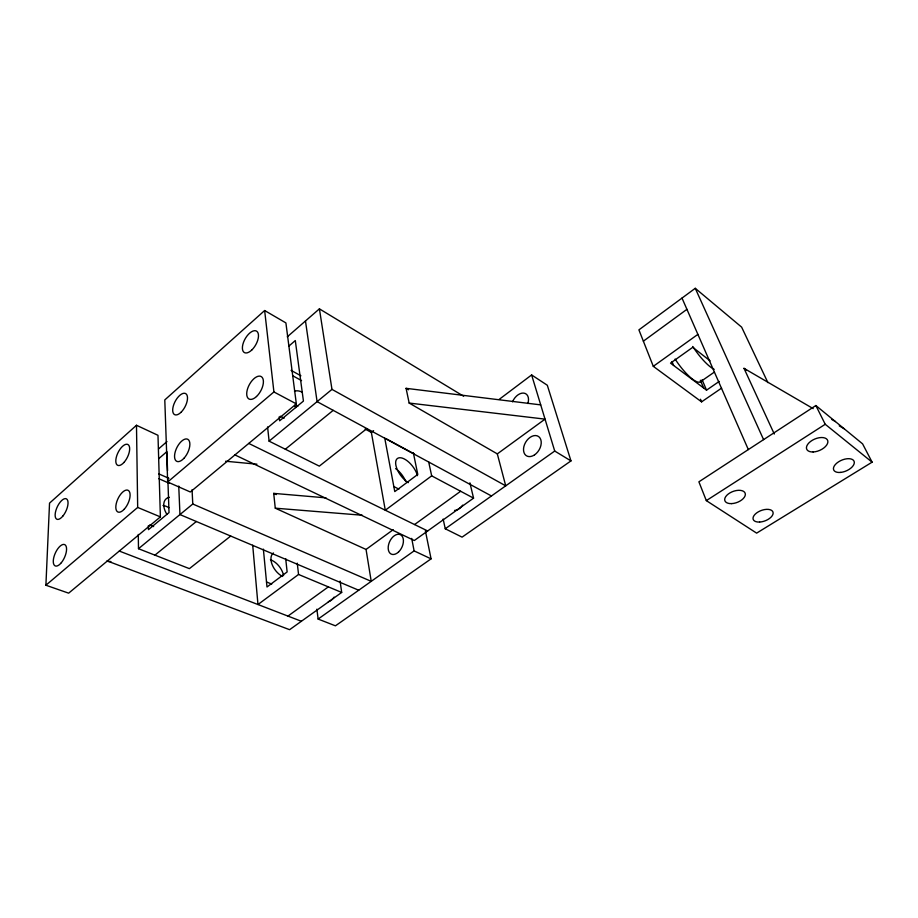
<?xml version="1.0" encoding="UTF-8"?>
<svg xmlns="http://www.w3.org/2000/svg" width="918" height="918" viewBox="0 0 918 918"><rect width="100%" height="100%" fill="white"/><g stroke="black" fill="none" stroke-linecap="round" stroke-linejoin="round"><path stroke-width="1.38" d="M45.9 585.225L49.538 503.133L136.484 425.275L157.988 435.304L160.386 516.891L68.643 593.166L45.9 585.225L137.677 507.436L136.484 425.275M264.648 310.525L164.792 399.927L167.673 482.007L190.336 491.991L296.342 403.874L285.9 322.906L264.648 310.525L273.92 391.952L296.342 403.874M158.493 448.959L166.973 441.581M287.254 336.849L319.407 308.85L463.647 396.255M158.573 458.828L166.881 451.633L167.558 470.636M288.826 346.143L295.298 340.544L303.433 401.074L279.634 420.823L279.187 416.875M167.673 482.007L273.92 391.952M230.705 536.043L189.395 568.644L138.492 548.712L192.78 504.005L192.057 489.742M366.902 428.58L319.315 466.137L269.1 441.156L331.972 389.381L319.407 308.85M154.924 555.149L196.337 521.504M285.326 449.235L333.2 410.346M234.939 454.915L414.293 540.53L473.562 498.141L431.678 475.857L385.285 510.224L371.354 432.412L373.592 430.657M499.105 399.445L531.625 374.946L547.312 385.25L570.962 460.905L462.075 537.145L445.253 528.779L443.153 519.06M340.085 581.105L341.691 592.443L298.557 574.461L257.969 604.526L252.702 545.223M767.896 382.622L741.629 327.129L695.259 288.309L638.905 329.872L653.295 366.328L701.582 401.854L721.594 388.13M643.369 341.175L686.928 309.332M326.016 497.866L273.702 493.379L275.274 508.182L366.053 549.446L393.225 529.663M409.164 403.059L497.315 453.882L545.04 419.136L409.164 403.059L406.077 388.325L540.713 404.884M287.942 616.093L328.346 586.877M414.569 524.545L460.629 491.256M653.295 366.328L697.898 334.37M341.691 592.443L289.606 629.691L107.337 561.001M318.121 619.053L414.11 550.892L431.07 558.855L335.426 625.824L318.121 619.053L316.882 609.185M445.253 528.779L554.724 451.048L570.962 460.905M700.377 381.808L714.399 372.065M710.107 360.843L692.757 347.302L670.53 363.138L706.539 390.161L719.184 381.44M815.861 405.526L698.896 481.824L706.321 500.62L756.627 533.129L872.1 462.167L862.599 443.864L815.861 405.526L825.236 424.277L872.1 462.167M706.321 500.62L825.236 424.277M106.626 561.3L110.894 561.564M275.274 508.182L362.3 515.239M225.633 461.238L256.937 464.187M119.294 551.064L301.379 621.268M266.507 581.966L271.717 584.066M149.668 524.935L153.639 526.565M137.677 507.436L160.386 516.891M358.709 590.228L179.962 514.573L178.746 486.047M192.78 504.005L371.228 581.346L366.053 549.446M158.803 478.691L169.073 483.201M158.665 473.814L168.901 478.347M273.702 493.379L276.284 494.572M248.755 443.428L427.662 530.96M393.822 486.551L398.905 489.145M280.3 416.221L284.121 418.195M365.1 429.027L371.354 432.412M385.95 438.62L414.431 454.031M491.451 495.972L317.089 401.636L305.476 320.979M292.922 375.864L301.552 380.614M291.063 370.356L300.909 375.795M331.972 389.381L505.726 485.84L497.315 453.882M774.276 434.03L744.005 368.336L813.187 408.625M831.719 419.411L835.426 421.569M839.247 425.872L844.181 428.752M406.077 388.325L408.533 389.771M744.005 368.336L746.219 370.103M695.259 288.309L763.581 439.63M682.005 298.086L748.331 449.579M702.167 379.903L706.539 390.161M700.365 380.281L703.636 387.981M700.491 399.25L701.582 401.854M672.022 361.566L673.617 365.456M531.625 374.946L554.724 451.048M469.901 482.834L473.562 498.141M428.695 461.983L431.678 475.857M413.329 452.723L417.782 474.411L394.774 491.589L384.711 437.943M425.378 530.776L431.07 558.855M411.7 538.396L414.11 550.892M297.248 563.147L298.557 574.461M285.682 558.592L287.139 571.948L266.989 586.992L263.374 549.136M267.586 426.95L269.1 441.156M167.799 477.693L169.027 512.588L148.452 529.675L148.36 525.716M138.285 534.448L138.492 548.712M714.181 369.346A27.196 6.805 53.8 0 1 692.757 346.476M701.226 380.396A26.989 7.172 53.9 0 1 675.12 359.053M462.695 505.129A11.005 7.206 -62.5 0 1 454.571 510.419M512.531 401.786A11.062 7.287 -57.7 0 1 523.742 393.099A11.062 7.287 -57.7 0 1 527.839 403.518M295.355 404.322A17.075 8.778 49.8 0 1 297.799 406.456M295.745 407.638A17.178 8.652 49.9 0 1 294.827 406.169M294.483 391.332A17.178 8.652 49.9 0 1 301.919 392.032M408.315 482.65A15.744 7.516 53.1 0 1 395.842 465.07A15.744 7.516 53.1 0 1 404.035 458.828A15.744 7.516 53.1 0 1 417.495 475.65M395.635 468.593A15.652 7.631 53.1 0 1 405.71 481.422M282.56 576.458A14.768 8.732 53.2 0 1 272.107 564.513A14.768 8.732 53.2 0 1 273.461 552.957M270.408 559.762A14.688 8.813 53.2 0 1 283.57 575.563M334.106 597.136A10.442 6.265 -67 0 1 328.346 601.646M163.002 505.474A15.939 10.087 48.5 0 1 168.889 507.7M166.984 514.47A16.031 9.995 48.6 0 1 169.337 497.281M759.611 522.055A10.546 5.531 -20.6 0 0 772.99 512.106A10.546 5.531 -20.6 0 0 756.627 512.944A10.546 5.531 -20.6 0 0 759.611 522.055M731.623 503.615A10.809 5.864 -20.4 0 0 745.164 493.241A10.809 5.864 -20.4 0 0 728.249 494.033A10.809 5.864 -20.4 0 0 731.623 503.615M840.75 472.403A11.073 5.829 -23.1 0 0 854.073 461.249A11.073 5.829 -23.1 0 0 836.814 463.097A11.073 5.829 -23.1 0 0 840.75 472.403M813.119 451.966A11.36 6.185 -23.1 0 0 827.784 440.812A11.36 6.185 -23.1 0 0 810.583 441.443A11.36 6.185 -23.1 0 0 813.119 451.966M534.517 454.892A11.395 7.746 -58.9 0 0 538.751 436.658A11.395 7.746 -58.9 0 0 523.857 446.676A11.395 7.746 -58.9 0 0 534.517 454.892M251.807 349.988A12.336 6.093 -60.6 0 0 256.615 331.157A12.336 6.093 -60.6 0 0 242.88 344.342A12.336 6.093 -60.6 0 0 251.807 349.988M256.512 396.507A12.772 6.506 -61.6 0 0 261.446 376.713A12.772 6.506 -61.6 0 0 247.217 390.035A12.772 6.506 -61.6 0 0 256.512 396.507M180.949 412.354A11.9 5.623 -62.5 0 0 186.033 393.845A11.9 5.623 -62.5 0 0 173.284 406.123A11.9 5.623 -62.5 0 0 180.949 412.354M183.898 458.334A12.336 5.978 -63.6 0 0 187.846 439.32A12.336 5.978 -63.6 0 0 174.89 453.205A12.336 5.978 -63.6 0 0 183.898 458.334M123.93 462.454A11.59 5.233 -63.9 0 0 128.072 444.61A11.59 5.233 -63.9 0 0 116.23 457.577A11.59 5.233 -63.9 0 0 123.93 462.454M124.182 509.272A12.003 5.554 -64.9 0 0 128.451 490.51A12.003 5.554 -64.9 0 0 116.242 503.661A12.003 5.554 -64.9 0 0 124.182 509.272M62.998 515.905A11.268 4.831 -65.1 0 0 66.348 498.807A11.268 4.831 -65.1 0 0 55.424 512.359A11.268 4.831 -65.1 0 0 62.998 515.905M61.357 562.677A11.682 5.106 -66 0 0 64.822 544.672A11.682 5.106 -66 0 0 53.577 558.454A11.682 5.106 -66 0 0 61.357 562.677M398.561 551.97A10.718 6.747 -64.9 0 0 400.569 534.781A10.718 6.747 -64.9 0 0 388.268 546.394A10.718 6.747 -64.9 0 0 398.561 551.97"/></g></svg>
